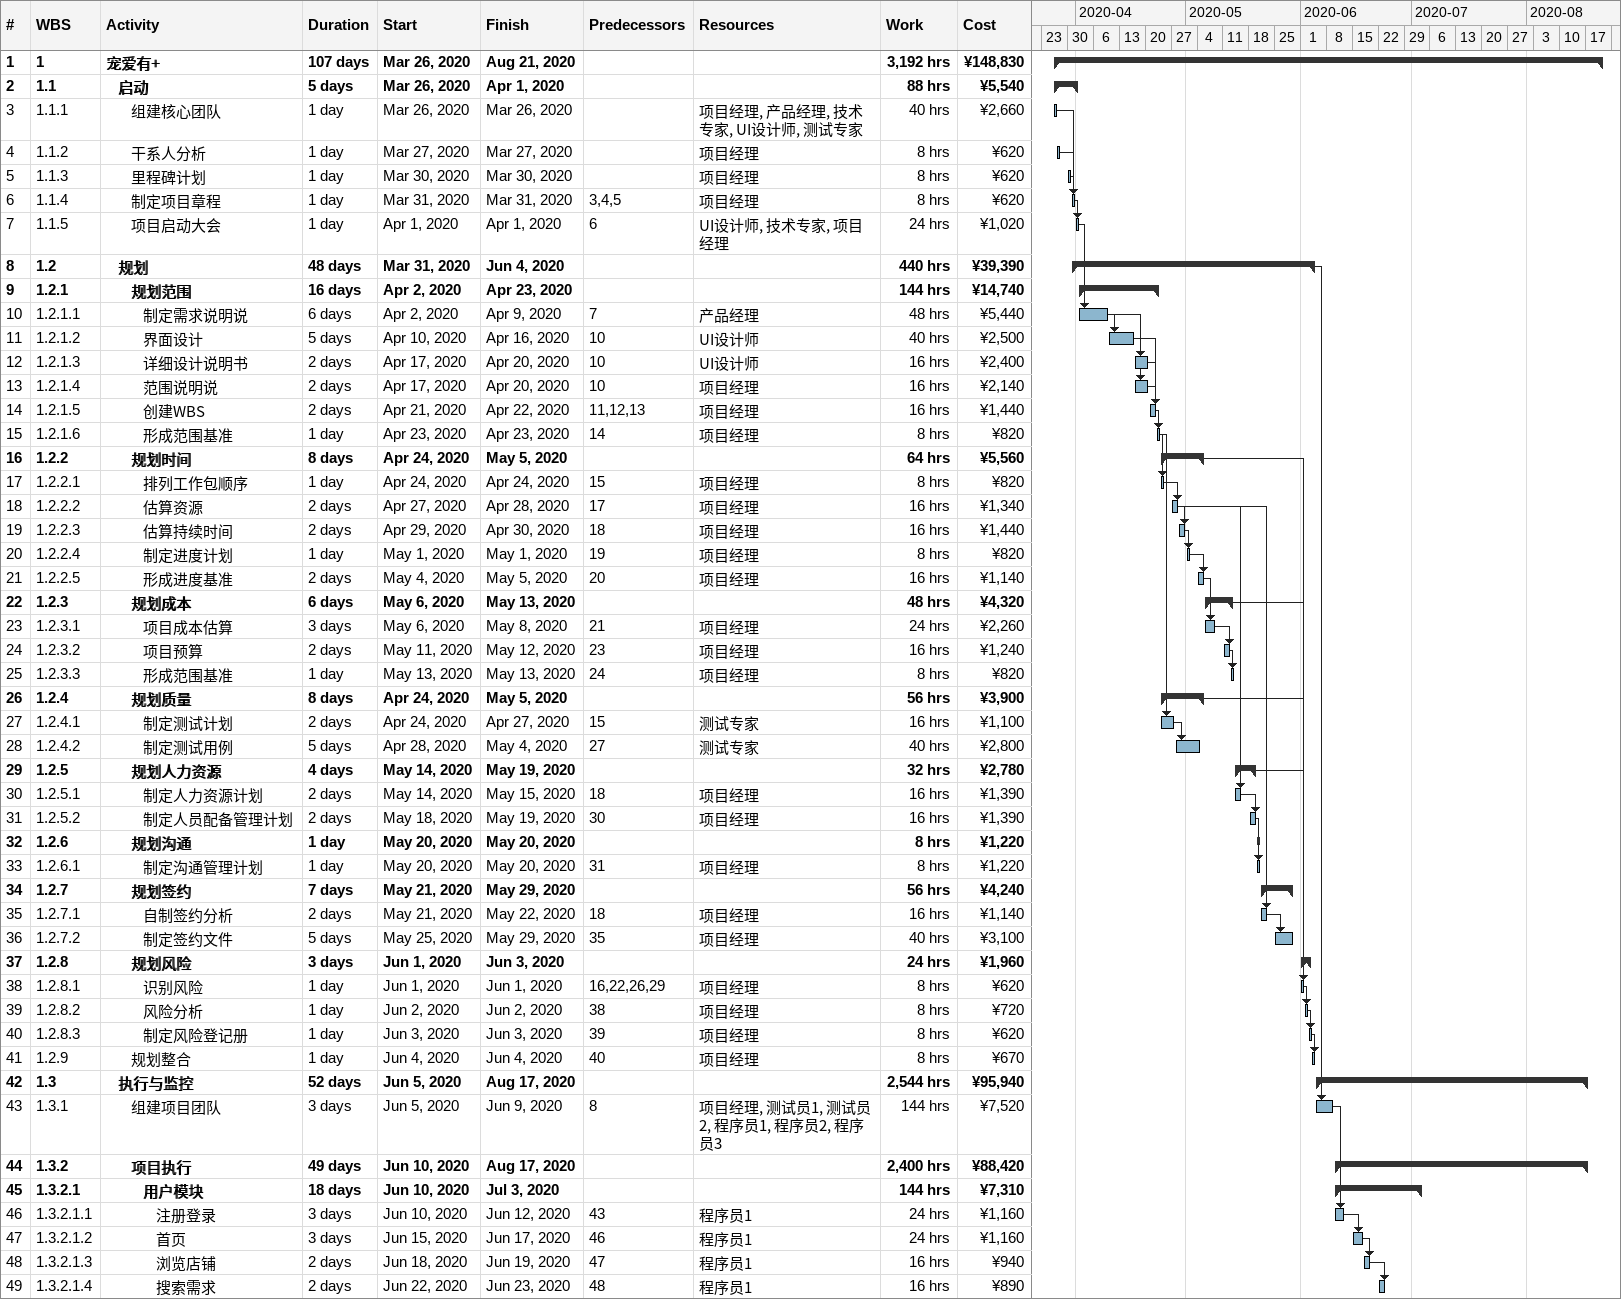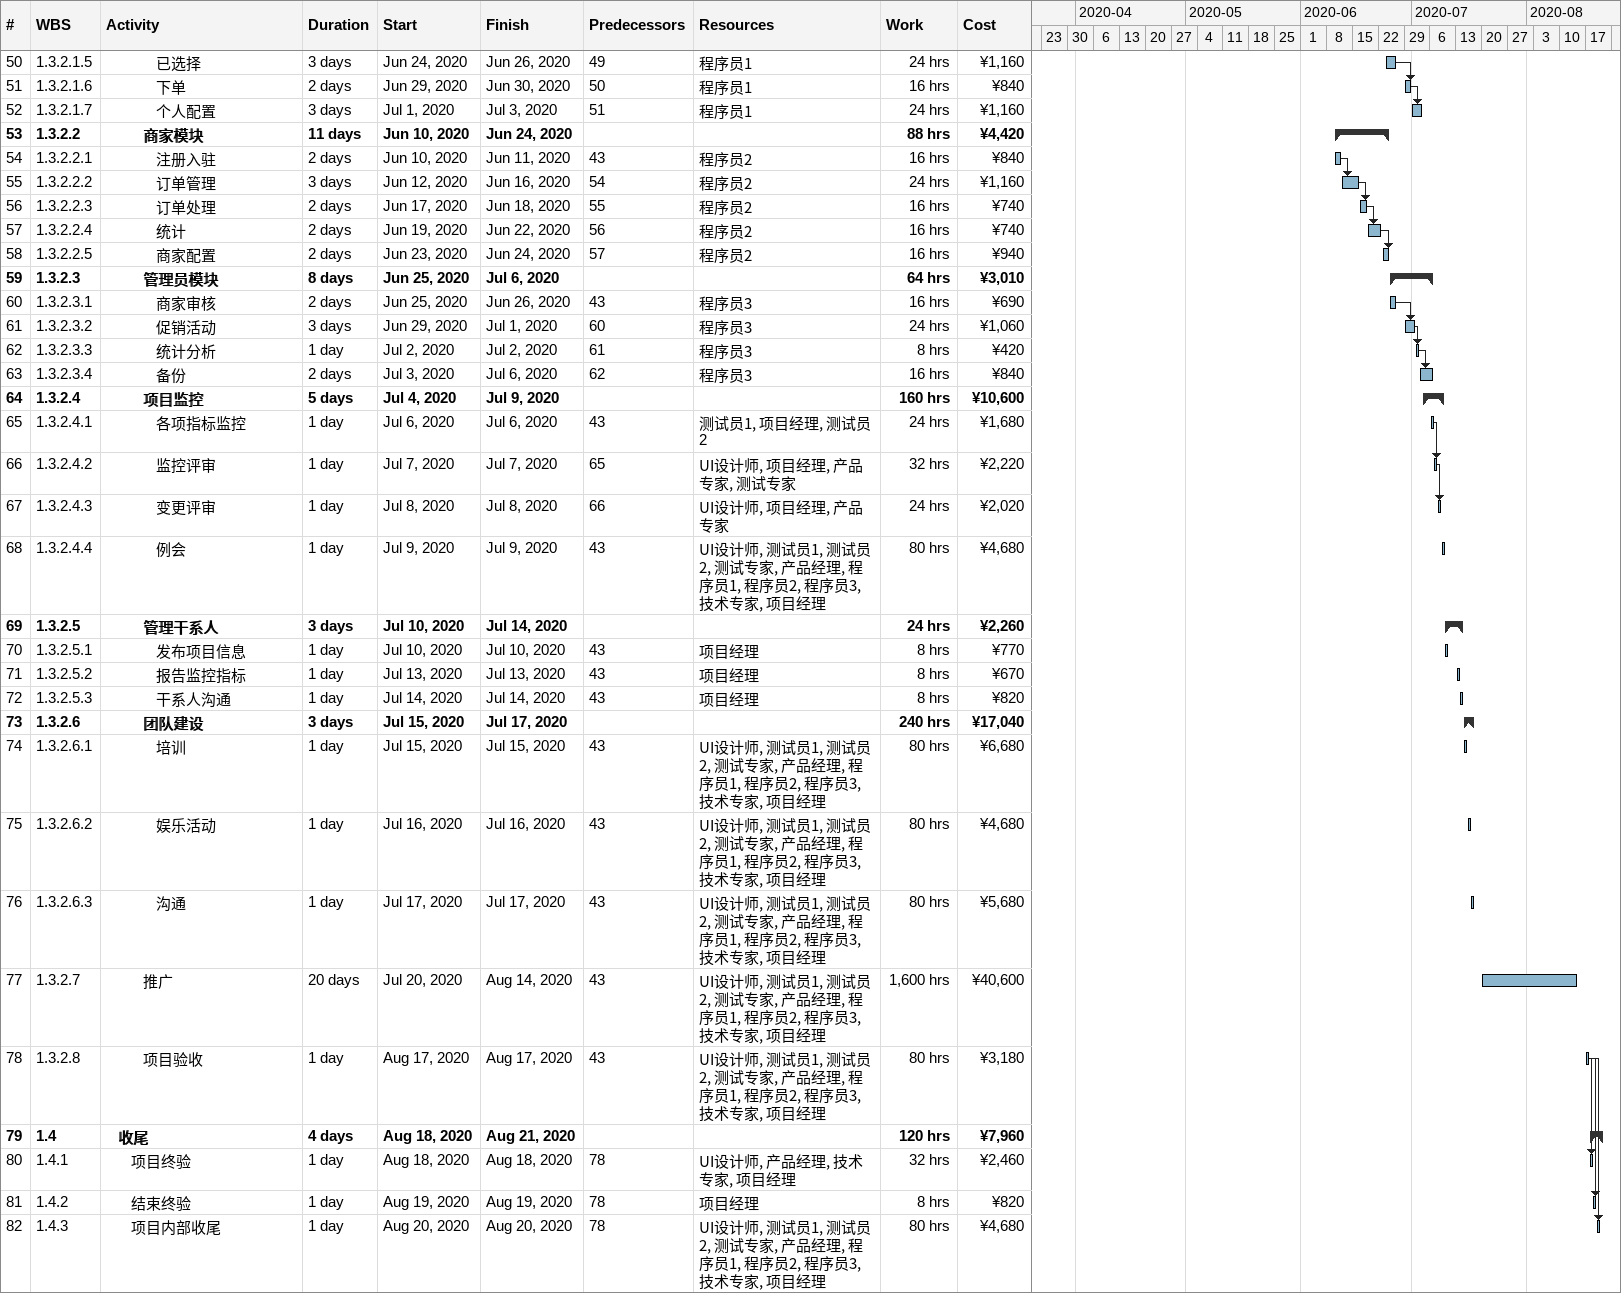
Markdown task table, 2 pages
| ID | WBS | Task | Duration | Start | Finish | Predecessors | Resources | Work (h) | Cost (¥) |
|---|---|---|---|---|---|---|---|---|---|
| 1 | 1 | **宠爱有+** | 107d | 2020-03-26 | 2020-08-21 |  |  | 3192 | 148830 |
| 2 | 1.1 | **启动** | 5d | 2020-03-26 | 2020-04-01 |  |  | 88 | 5540 |
| 3 | 1.1.1 | 组建核心团队 | 1d | 2020-03-26 | 2020-03-26 |  | 项目经理, 产品经理, 技术专家, UI设计师, 测试专家 | 40 | 2660 |
| 4 | 1.1.2 | 干系人分析 | 1d | 2020-03-27 | 2020-03-27 |  | 项目经理 | 8 | 620 |
| 5 | 1.1.3 | 里程碑计划 | 1d | 2020-03-30 | 2020-03-30 |  | 项目经理 | 8 | 620 |
| 6 | 1.1.4 | 制定项目章程 | 1d | 2020-03-31 | 2020-03-31 | 3, 4, 5 | 项目经理 | 8 | 620 |
| 7 | 1.1.5 | 项目启动大会 | 1d | 2020-04-01 | 2020-04-01 | 6 | UI设计师, 技术专家, 项目经理 | 24 | 1020 |
| 8 | 1.2 | **规划** | 48d | 2020-03-31 | 2020-06-04 |  |  | 440 | 39390 |
| 9 | 1.2.1 | **规划范围** | 16d | 2020-04-02 | 2020-04-23 |  |  | 144 | 14740 |
| 10 | 1.2.1.1 | 制定需求说明说 | 6d | 2020-04-02 | 2020-04-09 | 7 | 产品经理 | 48 | 5440 |
| 11 | 1.2.1.2 | 界面设计 | 5d | 2020-04-10 | 2020-04-16 | 10 | UI设计师 | 40 | 2500 |
| 12 | 1.2.1.3 | 详细设计说明书 | 2d | 2020-04-17 | 2020-04-20 | 10 | UI设计师 | 16 | 2400 |
| 13 | 1.2.1.4 | 范围说明说 | 2d | 2020-04-17 | 2020-04-20 | 10 | 项目经理 | 16 | 2140 |
| 14 | 1.2.1.5 | 创建WBS | 2d | 2020-04-21 | 2020-04-22 | 11, 12, 13 | 项目经理 | 16 | 1440 |
| 15 | 1.2.1.6 | 形成范围基准 | 1d | 2020-04-23 | 2020-04-23 | 14 | 项目经理 | 8 | 820 |
| 16 | 1.2.2 | **规划时间** | 8d | 2020-04-24 | 2020-05-05 |  |  | 64 | 5560 |
| 17 | 1.2.2.1 | 排列工作包顺序 | 1d | 2020-04-24 | 2020-04-24 | 15 | 项目经理 | 8 | 820 |
| 18 | 1.2.2.2 | 估算资源 | 2d | 2020-04-27 | 2020-04-28 | 17 | 项目经理 | 16 | 1340 |
| 19 | 1.2.2.3 | 估算持续时间 | 2d | 2020-04-29 | 2020-04-30 | 18 | 项目经理 | 16 | 1440 |
| 20 | 1.2.2.4 | 制定进度计划 | 1d | 2020-05-01 | 2020-05-01 | 19 | 项目经理 | 8 | 820 |
| 21 | 1.2.2.5 | 形成进度基准 | 2d | 2020-05-04 | 2020-05-05 | 20 | 项目经理 | 16 | 1140 |
| 22 | 1.2.3 | **规划成本** | 6d | 2020-05-06 | 2020-05-13 |  |  | 48 | 4320 |
| 23 | 1.2.3.1 | 项目成本估算 | 3d | 2020-05-06 | 2020-05-08 | 21 | 项目经理 | 24 | 2260 |
| 24 | 1.2.3.2 | 项目预算 | 2d | 2020-05-11 | 2020-05-12 | 23 | 项目经理 | 16 | 1240 |
| 25 | 1.2.3.3 | 形成范围基准 | 1d | 2020-05-13 | 2020-05-13 | 24 | 项目经理 | 8 | 820 |
| 26 | 1.2.4 | **规划质量** | 8d | 2020-04-24 | 2020-05-05 |  |  | 56 | 3900 |
| 27 | 1.2.4.1 | 制定测试计划 | 2d | 2020-04-24 | 2020-04-27 | 15 | 测试专家 | 16 | 1100 |
| 28 | 1.2.4.2 | 制定测试用例 | 5d | 2020-04-28 | 2020-05-04 | 27 | 测试专家 | 40 | 2800 |
| 29 | 1.2.5 | **规划人力资源** | 4d | 2020-05-14 | 2020-05-19 |  |  | 32 | 2780 |
| 30 | 1.2.5.1 | 制定人力资源计划 | 2d | 2020-05-14 | 2020-05-15 | 18 | 项目经理 | 16 | 1390 |
| 31 | 1.2.5.2 | 制定人员配备管理计划 | 2d | 2020-05-18 | 2020-05-19 | 30 | 项目经理 | 16 | 1390 |
| 32 | 1.2.6 | **规划沟通** | 1d | 2020-05-20 | 2020-05-20 |  |  | 8 | 1220 |
| 33 | 1.2.6.1 | 制定沟通管理计划 | 1d | 2020-05-20 | 2020-05-20 | 31 | 项目经理 | 8 | 1220 |
| 34 | 1.2.7 | **规划签约** | 7d | 2020-05-21 | 2020-05-29 |  |  | 56 | 4240 |
| 35 | 1.2.7.1 | 自制签约分析 | 2d | 2020-05-21 | 2020-05-22 | 18 | 项目经理 | 16 | 1140 |
| 36 | 1.2.7.2 | 制定签约文件 | 5d | 2020-05-25 | 2020-05-29 | 35 | 项目经理 | 40 | 3100 |
| 37 | 1.2.8 | **规划风险** | 3d | 2020-06-01 | 2020-06-03 |  |  | 24 | 1960 |
| 38 | 1.2.8.1 | 识别风险 | 1d | 2020-06-01 | 2020-06-01 | 16, 22, 26, 29 | 项目经理 | 8 | 620 |
| 39 | 1.2.8.2 | 风险分析 | 1d | 2020-06-02 | 2020-06-02 | 38 | 项目经理 | 8 | 720 |
| 40 | 1.2.8.3 | 制定风险登记册 | 1d | 2020-06-03 | 2020-06-03 | 39 | 项目经理 | 8 | 620 |
| 41 | 1.2.9 | 规划整合 | 1d | 2020-06-04 | 2020-06-04 | 40 | 项目经理 | 8 | 670 |
| 42 | 1.3 | **执行与监控** | 52d | 2020-06-05 | 2020-08-17 |  |  | 2544 | 95940 |
| 43 | 1.3.1 | 组建项目团队 | 3d | 2020-06-05 | 2020-06-09 | 8 | 项目经理, 测试员1, 测试员2, 程序员1, 程序员2, 程序员3 | 144 | 7520 |
| 44 | 1.3.2 | **项目执行** | 49d | 2020-06-10 | 2020-08-17 |  |  | 2400 | 88420 |
| 45 | 1.3.2.1 | **用户模块** | 18d | 2020-06-10 | 2020-07-03 |  |  | 144 | 7310 |
| 46 | 1.3.2.1.1 | 注册登录 | 3d | 2020-06-10 | 2020-06-12 | 43 | 程序员1 | 24 | 1160 |
| 47 | 1.3.2.1.2 | 首页 | 3d | 2020-06-15 | 2020-06-17 | 46 | 程序员1 | 24 | 1160 |
| 48 | 1.3.2.1.3 | 浏览店铺 | 2d | 2020-06-18 | 2020-06-19 | 47 | 程序员1 | 16 | 940 |
| 49 | 1.3.2.1.4 | 搜索需求 | 2d | 2020-06-22 | 2020-06-23 | 48 | 程序员1 | 16 | 890 |
| 50 | 1.3.2.1.5 | 已选择 | 3d | 2020-06-24 | 2020-06-26 | 49 | 程序员1 | 24 | 1160 |
| 51 | 1.3.2.1.6 | 下单 | 2d | 2020-06-29 | 2020-06-30 | 50 | 程序员1 | 16 | 840 |
| 52 | 1.3.2.1.7 | 个人配置 | 3d | 2020-07-01 | 2020-07-03 | 51 | 程序员1 | 24 | 1160 |
| 53 | 1.3.2.2 | **商家模块** | 11d | 2020-06-10 | 2020-06-24 |  |  | 88 | 4420 |
| 54 | 1.3.2.2.1 | 注册入驻 | 2d | 2020-06-10 | 2020-06-11 | 43 | 程序员2 | 16 | 840 |
| 55 | 1.3.2.2.2 | 订单管理 | 3d | 2020-06-12 | 2020-06-16 | 54 | 程序员2 | 24 | 1160 |
| 56 | 1.3.2.2.3 | 订单处理 | 2d | 2020-06-17 | 2020-06-18 | 55 | 程序员2 | 16 | 740 |
| 57 | 1.3.2.2.4 | 统计 | 2d | 2020-06-19 | 2020-06-22 | 56 | 程序员2 | 16 | 740 |
| 58 | 1.3.2.2.5 | 商家配置 | 2d | 2020-06-23 | 2020-06-24 | 57 | 程序员2 | 16 | 940 |
| 59 | 1.3.2.3 | **管理员模块** | 8d | 2020-06-25 | 2020-07-06 |  |  | 64 | 3010 |
| 60 | 1.3.2.3.1 | 商家审核 | 2d | 2020-06-25 | 2020-06-26 | 43 | 程序员3 | 16 | 690 |
| 61 | 1.3.2.3.2 | 促销活动 | 3d | 2020-06-29 | 2020-07-01 | 60 | 程序员3 | 24 | 1060 |
| 62 | 1.3.2.3.3 | 统计分析 | 1d | 2020-07-02 | 2020-07-02 | 61 | 程序员3 | 8 | 420 |
| 63 | 1.3.2.3.4 | 备份 | 2d | 2020-07-03 | 2020-07-06 | 62 | 程序员3 | 16 | 840 |
| 64 | 1.3.2.4 | **项目监控** | 5d | 2020-07-04 | 2020-07-09 |  |  | 160 | 10600 |
| 65 | 1.3.2.4.1 | 各项指标监控 | 1d | 2020-07-06 | 2020-07-06 | 43 | 测试员1, 项目经理, 测试员2 | 24 | 1680 |
| 66 | 1.3.2.4.2 | 监控评审 | 1d | 2020-07-07 | 2020-07-07 | 65 | UI设计师, 项目经理, 产品专家, 测试专家 | 32 | 2220 |
| 67 | 1.3.2.4.3 | 变更评审 | 1d | 2020-07-08 | 2020-07-08 | 66 | UI设计师, 项目经理, 产品专家 | 24 | 2020 |
| 68 | 1.3.2.4.4 | 例会 | 1d | 2020-07-09 | 2020-07-09 | 43 | UI设计师, 测试员1, 测试员2, 测试专家, 产品经理, 程序员1, 程序员2, 程序员3, 技术专家, 项目经理 | 80 | 4680 |
| 69 | 1.3.2.5 | **管理干系人** | 3d | 2020-07-10 | 2020-07-14 |  |  | 24 | 2260 |
| 70 | 1.3.2.5.1 | 发布项目信息 | 1d | 2020-07-10 | 2020-07-10 | 43 | 项目经理 | 8 | 770 |
| 71 | 1.3.2.5.2 | 报告监控指标 | 1d | 2020-07-13 | 2020-07-13 | 43 | 项目经理 | 8 | 670 |
| 72 | 1.3.2.5.3 | 干系人沟通 | 1d | 2020-07-14 | 2020-07-14 | 43 | 项目经理 | 8 | 820 |
| 73 | 1.3.2.6 | **团队建设** | 3d | 2020-07-15 | 2020-07-17 |  |  | 240 | 17040 |
| 74 | 1.3.2.6.1 | 培训 | 1d | 2020-07-15 | 2020-07-15 | 43 | UI设计师, 测试员1, 测试员2, 测试专家, 产品经理, 程序员1, 程序员2, 程序员3, 技术专家, 项目经理 | 80 | 6680 |
| 75 | 1.3.2.6.2 | 娱乐活动 | 1d | 2020-07-16 | 2020-07-16 | 43 | UI设计师, 测试员1, 测试员2, 测试专家, 产品经理, 程序员1, 程序员2, 程序员3, 技术专家, 项目经理 | 80 | 4680 |
| 76 | 1.3.2.6.3 | 沟通 | 1d | 2020-07-17 | 2020-07-17 | 43 | UI设计师, 测试员1, 测试员2, 测试专家, 产品经理, 程序员1, 程序员2, 程序员3, 技术专家, 项目经理 | 80 | 5680 |
| 77 | 1.3.2.7 | 推广 | 20d | 2020-07-20 | 2020-08-14 | 43 | UI设计师, 测试员1, 测试员2, 测试专家, 产品经理, 程序员1, 程序员2, 程序员3, 技术专家, 项目经理 | 1600 | 40600 |
| 78 | 1.3.2.8 | 项目验收 | 1d | 2020-08-17 | 2020-08-17 | 43 | UI设计师, 测试员1, 测试员2, 测试专家, 产品经理, 程序员1, 程序员2, 程序员3, 技术专家, 项目经理 | 80 | 3180 |
| 79 | 1.4 | **收尾** | 4d | 2020-08-18 | 2020-08-21 |  |  | 120 | 7960 |
| 80 | 1.4.1 | 项目终验 | 1d | 2020-08-18 | 2020-08-18 | 78 | UI设计师, 产品经理, 技术专家, 项目经理 | 32 | 2460 |
| 81 | 1.4.2 | 结束终验 | 1d | 2020-08-19 | 2020-08-19 | 78 | 项目经理 | 8 | 820 |
| 82 | 1.4.3 | 项目内部收尾 | 1d | 2020-08-20 | 2020-08-20 | 78 | UI设计师, 测试员1, 测试员2, 测试专家, 产品经理, 程序员1, 程序员2, 程序员3, 技术专家, 项目经理 | 80 | 4680 |
